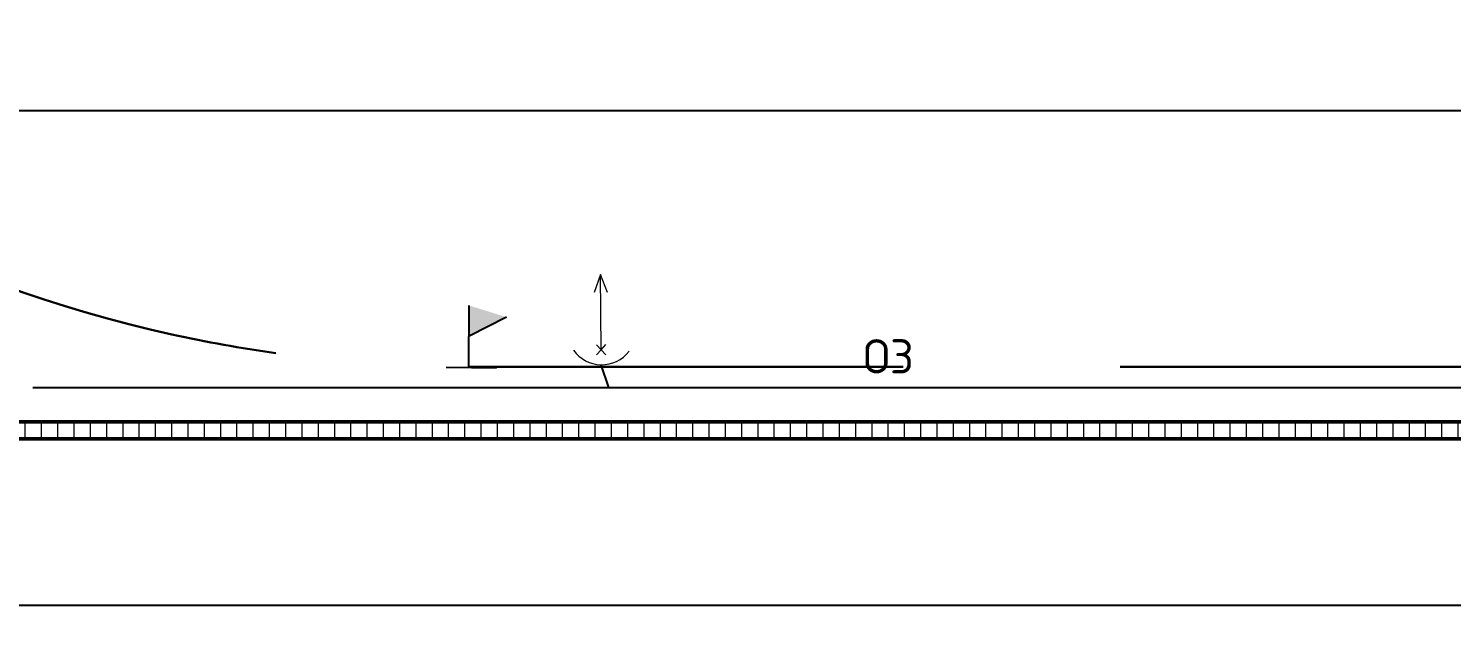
# Model space of a CAD drawing. Header units: millimetres. Extents: x -782 to 10910, y 3841 to 9763.
# Drawn here: x 6236.9 to 6320.1, y 8974.4 to 9009.4 of the extents above; entities that cross this region are included whole.
import ezdxf

# ---------------------------------------------------------------- set-up
doc = ezdxf.new("R2010")
doc.units = ezdxf.units.MM
doc.linetypes.add('штриховая2', pattern=[9.525, 6.35, -3.175])
doc.layers.add('1', color=7, linetype='Continuous')
doc.layers.add('красный', color=1, linetype='Continuous', lineweight=30)
doc.layers.add('Тонкая 0.3', color=140, linetype='Continuous', lineweight=25)
doc.styles.add('2.5', font='isocpeur.ttf', dxfattribs={"height": 2})
doc.styles.add('Isocpeur', font='isocpeur.ttf')
doc.dimstyles.new('М500 стройгенп', dxfattribs={"dimtxt": 2, "dimasz": 2, "dimexe": 1.25, "dimexo": 0.625, "dimtad": 1, "dimlfac": 500, "dimtxsty": '2.5', "dimblk": 'ARCHTICK', "dimcen": 2.5, "dimadec": 0, "dimazin": 0, "dimtfac": 1, "dimtmove": 0, "dimatfit": 3, "dimfxl": 1, "dimarcsym": 0})

# ---------------------------------------------------------------- blocks, each defined once
blk = doc.blocks.new('_ArchTick')
at = {"color": 0, "linetype": 'ByBlock', "const_width": 0.15}
blk.add_lwpolyline([(-0.5, -0.5), (0.5, 0.5)], dxfattribs=at)
blk = doc.blocks.new('*D592')
at = {"color": 0, "lineweight": -2, "transparency": 16777216}
for p, q in [((6206.58, 8984.776), (6206.58, 8974.415)), ((6538.173, 8984.776), (6538.173, 8974.415)), ((6206.58, 8975.665), (6538.173, 8975.665))]:
    blk.add_line(p, q, dxfattribs=at)
at = {"layer": 'Defpoints', "color": 0, "lineweight": -3, "transparency": 16777216}
for p in [(6206.58, 8985.401), (6538.173, 8985.401), (6538.173, 8975.665)]:
    blk.add_point(p, dxfattribs=at)
at = {"color": 0, "lineweight": -2, "transparency": 16777216, "xscale": 2, "yscale": 2, "zscale": 2, "rotation": 180}
blk.add_blockref('_ArchTick', (6206.58, 8975.665), dxfattribs=at)
at = {"color": 0, "lineweight": -2, "transparency": 16777216, "xscale": 2, "yscale": 2, "zscale": 2}
blk.add_blockref('_ArchTick', (6538.173, 8975.665), dxfattribs=at)
at = {"color": 0, "lineweight": 20, "transparency": 16777216, "insert": (6370.183, 8977.29), "char_height": 2, "attachment_point": 5, "style": '2.5'}
blk.add_mtext('165000', dxfattribs=at)

msp = doc.modelspace()

# ---------------------------------------------------------------- hatches: boundary and pattern name
at = {"lineweight": 20}
h = msp.add_hatch(dxfattribs=at)
h.set_pattern_fill('ANSI31', color=256, scale=0.3, angle=45)
h.set_pattern_definition([(90, (4026.8851, 5926.6053), (-0.9525, 2e-16), [])])
h.paths.add_polyline_path([(6538.172605, 9259.344312), (6537.172605, 9259.344312), (6206.579968, 9259.344312), (6207.579968, 9258.344312), (6537.172605, 9258.344312)])
h.paths.add_polyline_path([(6537.172605, 8986.401359), (6207.579968, 8986.401359), (6206.579968, 8985.401359), (6538.172605, 8985.401359)])
at = {"layer": 'Тонкая 0.3', "ltscale": 5}
msp.add_hatch(color=7, dxfattribs=at).paths.add_polyline_path([(6262.657818, 8993.197844), (6262.64409, 8991.406657), (6264.83124, 8992.51989)])

# ---------------------------------------------------------------- linework, layer by layer
at = {"color": 5, "lineweight": 25}
msp.add_line((6212.579968, 9004.61547), (6410.941712, 9004.61547), dxfattribs=at)
at = {"linetype": 'штриховая2', "lineweight": 30, "ltscale": 4}
msp.add_line((6262.630362, 8989.61547), (6462.579968, 8989.61547), dxfattribs=at)
at = {"color": 1, "lineweight": 25}
for p, q in [((6270.359131, 8989.73606), (6270.802073, 8988.401355)), ((6237.133023, 8988.401355), (6488.271749, 8988.401355))]:
    msp.add_line(p, q, dxfattribs=at)
at = {"color": 240, "lineweight": 20, "true_color": 0xed1f24}
msp.add_line((6237.133023, 8988.401355), (6269.592809, 8988.401355), dxfattribs=at)
at = {"lineweight": 50}
msp.add_line((6538.172605, 8985.401359), (6206.579968, 8985.401359), dxfattribs=at)
msp.add_lwpolyline([(6537.172605, 9009.61547), (6537.172605, 8986.401359), (6207.579968, 8986.401359), (6207.579968, 9258.344312), (6537.172605, 9258.344312), (6537.172605, 9233.61547)], dxfattribs=at)
at = {"linetype": 'штриховая2', "lineweight": 30, "ltscale": 4}
for start, end in [(242.70062453, 257.49441391), (257.49441393, 261.92489316)]:
    msp.add_arc((6262.579968, 9069.61547), 80, start, end, dxfattribs=at)
at = {"layer": 'красный', "color": 1, "lineweight": 20}
for p, q in [((6270.335791, 8995.022903), (6269.969867, 8993.963948)), ((6270.747206, 8993.970233), (6270.335791, 8995.022903)), ((6270.371448, 8990.613055), (6270.335791, 8995.022903)), ((6270.371448, 8990.613055), (6270.103058, 8990.906902)), ((6270.371448, 8990.613055), (6270.635051, 8990.911203)), ((6270.371448, 8990.613055), (6270.107845, 8990.314906)), ((6270.371448, 8990.613055), (6270.639838, 8990.319207))]:
    msp.add_line(p, q, dxfattribs=at)
msp.add_arc((6270.399024, 8991.754734), 2.019068, 215.27436237, 322.46138317, dxfattribs=at)
at = {"layer": 'Тонкая 0.3', "color": 7, "ltscale": 5}
for p, q in [((6262.630362, 8989.61547), (6262.657818, 8993.197844)), ((6264.83124, 8992.51989), (6262.64409, 8991.406657)), ((6261.312567, 8989.585367), (6264.247503, 8989.562874))]:
    msp.add_line(p, q, dxfattribs=at)

# ---------------------------------------------------------------- texts
at = {"layer": '1', "insert": (6285.698997, 8991.227019), "char_height": 2, "width": 335.51997649, "attachment_point": 1, "style": 'Isocpeur'}
msp.add_mtext('ОЗ', dxfattribs=at)

# ---------------------------------------------------------------- dimensions: what is measured, and where the dimension line sits
at = {"lineweight": 20}
dim = msp.add_linear_dim(base=(6538.172605, 8975.665496), p1=(6206.579968, 8985.401359), p2=(6538.172605, 8985.401359), text='165000', dimstyle='М500 стройгенп', dxfattribs=at)
dim.commit()
dim.dimension.update_dxf_attribs({"geometry": '*D592', "text_midpoint": (6370.183469, 8975.665496), "dimtype": 160})

doc.saveas('drawing.dxf')
